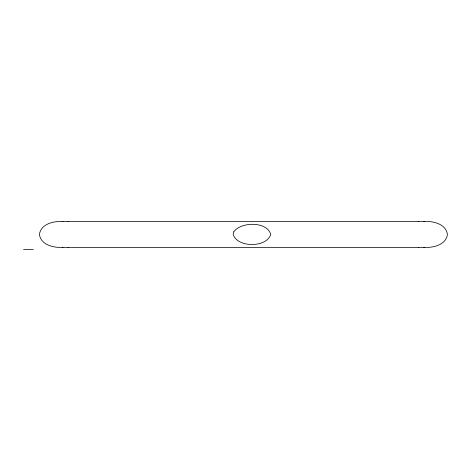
<?xml version="1.0" encoding="UTF-8"?>
<svg xmlns="http://www.w3.org/2000/svg" width="471" height="471" viewBox="0 0 471 471"><rect width="100%" height="100%" fill="white"/><g stroke="black" fill="none" stroke-linecap="round" stroke-linejoin="round"><path stroke-width="0.71" d="M62.472 221.576L68.595 221.517M418.26 247.381L424.383 247.322M62.961 221.576C53.912 220.852 40.871 223.837 39.405 234.446C40.871 245.061 53.912 248.04 62.961 247.322M68.124 221.517L418.731 221.517M423.9 221.576C432.949 220.852 445.984 223.837 447.45 234.446C445.984 245.061 432.949 248.04 423.9 247.322M68.124 247.381L418.731 247.381M23.55 249.483L33.253 249.483M418.26 221.517L424.383 221.576M62.472 247.322L68.595 247.381M233.816 231.791L233.174 234.364C237.054 247.887 266.851 247.887 270.731 234.364C266.827 221.117 240.94 221.688 233.816 231.791"/></g></svg>
